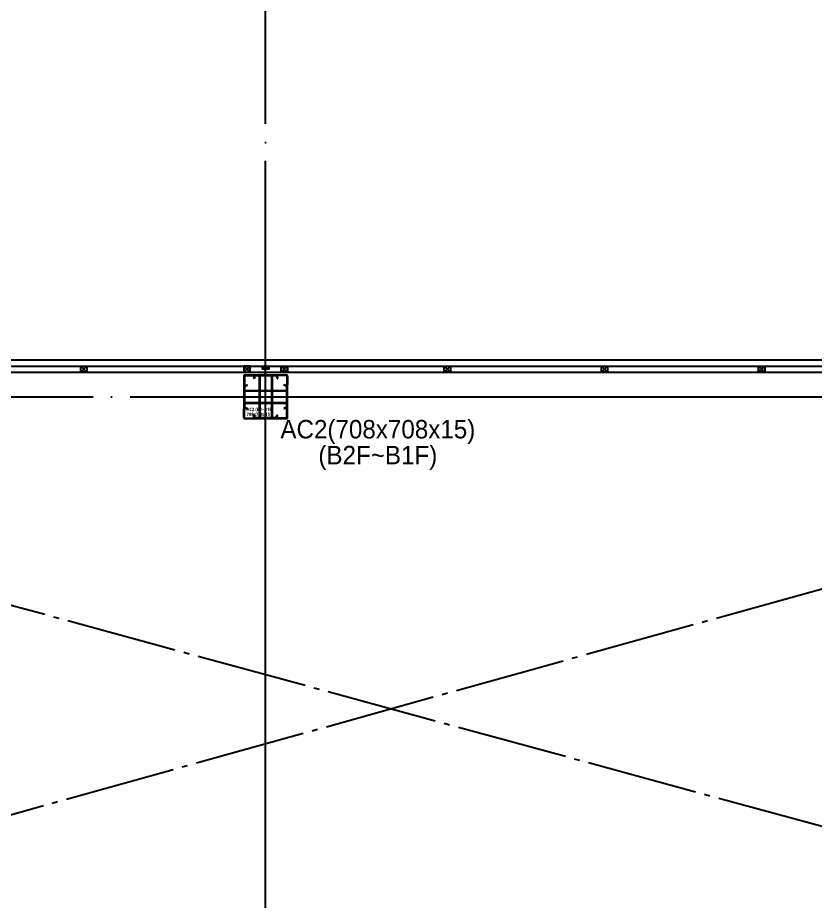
# Model space of a CAD drawing. Header units: millimetres. Extents: x -47382 to 204618, y -51045 to 127155.
# Drawn here: x 53975 to 66922, y 43180 to 57526 of the extents above; entities that cross this region are included whole.
import ezdxf
from ezdxf.enums import TextEntityAlignment as Align

# ---------------------------------------------------------------- set-up
doc = ezdxf.new("R2010")
doc.units = ezdxf.units.MM
doc.header["$LTSCALE"] = 300
doc.header["$MEASUREMENT"] = 0
doc.linetypes.add('CEN', pattern=[62, 60, -1, 0, -1])
doc.linetypes.add('STD_SHAFT', pattern=[7.3, 6, -0.5, 0.3, -0.5])
doc.layers.get('0').update_dxf_attribs({"linetype": 'CONTINUOUS'})
doc.layers.get('Defpoints').update_dxf_attribs({"color": 153, "linetype": 'CONTINUOUS'})
for name, color, linetype in [('A-FLOR-FLIN-TYP2', 8, 'CONTINUOUS'), ('A-FLOR-GW', 6, 'CONTINUOUS'), ('A-FLOR-OPEN-BELO', 6, 'STD_SHAFT'), ('A-FLOR-PANL', 6, 'CONTINUOUS'), ('A-FLOR-STUD', 9, 'CONTINUOUS'), ('A-ST-AXIS-CEN', 252, 'CEN'), ('A-ST-COL', 2, 'CONTINUOUS'), ('Bound', 9, 'CONTINUOUS'), ('XREF-PLAN$0$A-STEEL', 7, 'CONTINUOUS')]:
    doc.layers.add(name, color=color, linetype=linetype)
doc.layers.add('Defpoint', color=161, linetype='CONTINUOUS', plot=False)
doc.styles.add('SH_대대리576', font='NanumGothicBold.ttf')
doc.styles.add('돋움', font='')
doc.styles.get('돋움').set_extended_font_data('Dotum')

# ---------------------------------------------------------------- blocks, each defined once
blk = doc.blocks.new('A$C80a19149')
at = {"layer": 'A-FLOR-STUD'}
for p, q in [((2, 98), (48, 2)), ((2, 2), (48, 98))]:
    blk.add_line(p, q, dxfattribs=at)
for points in [[(0, 100), (50, 100), (50, 0), (0, 0)], [(2, 98), (48, 98), (48, 2), (2, 2)]]:
    blk.add_lwpolyline(points, close=True, dxfattribs=at)
blk = doc.blocks.new('XREF-PLAN$0$각-100X100')
at = {"layer": 'XREF-PLAN$0$A-STEEL', "color": 1}
for p, q in [((-47.7, -47.7), (47.7, 47.7)), ((-47.7, 47.7), (47.7, -47.7))]:
    blk.add_line(p, q, dxfattribs=at)
at = {"layer": 'XREF-PLAN$0$A-STEEL'}
blk.add_lwpolyline([(-50, -50), (50, -50), (50, 50), (-50, 50)], close=True, dxfattribs=at)
at = {"layer": 'XREF-PLAN$0$A-STEEL', "color": 8}
blk.add_lwpolyline([(-47.7, -47.7), (47.7, -47.7), (47.7, 47.7), (-47.7, 47.7)], close=True, dxfattribs=at)
blk = doc.blocks.new('AC2 (b2~b1f)')
for points in [[(199, 728), (549, 728), (549, 713), (199, 713)], [(20, 549), (20, 199), (35, 199), (35, 549)], [(728, 199), (728, 549), (713, 549), (713, 199)], [(199, 20), (549, 20), (549, 35), (199, 35)]]:
    blk.add_hatch(color=9).paths.add_polyline_path(points)
for p, q in [((270, 713), (270, 35)), ((279, 713), (279, 35)), ((469, 713), (469, 35)), ((478, 713), (478, 35)), ((35, 478), (713, 478)), ((35, 469), (713, 469)), ((35, 279), (713, 279)), ((35, 270), (713, 270))]:
    blk.add_line(p, q)
at = {"color": 8, "linetype": 'Continuous'}
for points in [[(199, 728), (549, 728), (549, 713), (199, 713)], [(20, 549), (20, 199), (35, 199), (35, 549)], [(728, 199), (728, 549), (713, 549), (713, 199)], [(199, 20), (549, 20), (549, 35), (199, 35)]]:
    blk.add_lwpolyline(points, close=True, dxfattribs=at)
at = {"layer": 'A-ST-COL'}
for p, q in [((40, 728), (179, 728)), ((40, 720), (179, 720)), ((708, 728), (569, 728)), ((708, 720), (569, 720)), ((20, 708), (20, 569)), ((28, 708), (28, 569)), ((190, 704), (177, 673)), ((185, 670), (177, 673)), ((198, 701), (185, 670)), ((550, 701), (563, 670)), ((558, 704), (571, 673)), ((563, 670), (571, 673)), ((720, 708), (720, 569)), ((728, 708), (728, 569)), ((44, 558), (75, 571)), ((47, 550), (78, 563)), ((78, 563), (75, 571)), ((670, 563), (673, 571)), ((701, 550), (670, 563)), ((704, 558), (673, 571)), ((20, 40), (20, 179)), ((28, 40), (28, 179)), ((44, 190), (75, 177)), ((47, 198), (78, 185)), ((78, 185), (75, 177)), ((701, 198), (670, 185)), ((670, 185), (673, 177)), ((704, 190), (673, 177)), ((720, 40), (720, 179)), ((728, 40), (728, 179)), ((40, 28), (179, 28)), ((40, 20), (179, 20)), ((185, 78), (177, 75)), ((190, 44), (177, 75)), ((198, 47), (185, 78)), ((550, 47), (563, 78)), ((558, 44), (571, 75)), ((563, 78), (571, 75)), ((708, 28), (569, 28)), ((708, 20), (569, 20))]:
    blk.add_line(p, q, dxfattribs=at)
for centre, radius, start, end in [((40, 708), 20, 90, 180), ((40, 708), 12, 90, 180), ((179, 708), 20, 340, 90), ((179, 708), 12, 340, 90), ((569, 708), 20, 90, 200), ((569, 708), 12, 90, 200), ((708, 708), 20, 0, 90), ((708, 708), 12, 0, 90), ((40, 569), 20, 180, 290), ((40, 569), 12, 180, 290), ((708, 569), 20, 250, 0), ((708, 569), 12, 250, 0), ((40, 179), 20, 70, 180), ((40, 179), 12, 70, 180), ((708, 179), 20, 0, 110), ((708, 179), 12, 0, 110), ((40, 40), 20, 180, 270), ((40, 40), 12, 180, 270), ((179, 40), 20, 270, 20), ((179, 40), 12, 270, 20), ((569, 40), 20, 160, 270), ((569, 40), 12, 160, 270), ((708, 40), 20, 270, 0), ((708, 40), 12, 270, 0)]:
    blk.add_arc(centre, radius, start, end, dxfattribs=at)
at = {"layer": 'Bound', "color": 9, "linetype": 'Continuous'}
for p, q in [((728, 728), (20, 728)), ((20, 728), (20, 20)), ((728, 20), (728, 728)), ((20, 20), (728, 20))]:
    blk.add_line(p, q, dxfattribs=at)
at = {"layer": 'Defpoint'}
for p, q in [((374, 0), (374, 748)), ((0, 374), (748, 374))]:
    blk.add_line(p, q, dxfattribs=at)
at = {"layer": 'Defpoint', "linetype": 'Continuous', "style": 'SH_대대리576'}
for s, p in [('AC2 (B2~B1F)', (64, 171)), ('708x708x15', (64, 90))]:
    blk.add_text(s, height=50, dxfattribs=at).set_placement(p, align=Align.MIDDLE_LEFT)
blk = doc.blocks.new('ACT 지하2층구조평면도')
blk.add_blockref('AC2 (b2~b1f)', (105008, 102042))

msp = doc.modelspace()

# ---------------------------------------------------------------- linework, layer by layer
at = {"layer": 'A-FLOR-FLIN-TYP2'}
msp.add_line((39850, 51771), (134300, 51771), dxfattribs=at)
msp.add_line((39850, 51771), (134300, 51771), dxfattribs=at)
at = {"layer": 'A-FLOR-GW'}
msp.add_line((39850, 51871), (128900, 51871), dxfattribs=at)
at = {"layer": 'A-FLOR-OPEN-BELO'}
for p, q in [((40000, 40725), (79646, 51771)), ((40000, 51771), (80005, 40860))]:
    msp.add_line(p, q, dxfattribs=at)
at = {"layer": 'A-FLOR-PANL'}
msp.add_line((39850, 51971), (128900, 51971), dxfattribs=at)
at = {"layer": 'A-ST-AXIS-CEN'}
for p, q in [((58000, 0), (58000, 99371)), ((0, 51371), (142000, 51371))]:
    msp.add_line(p, q, dxfattribs=at)
at = {"layer": 'Defpoint'}
msp.add_lwpolyline([(76250, 55021), (76250, 63571), (76200, 63571), (76200, 64371), (39800, 64371), (39800, 63571), (39750, 63571), (39750, 51871), (134450, 51871), (134450, 55021), (131250, 55021), (131250, 63571), (131200, 63571), (131200, 64371), (79400, 64371), (79400, 63321), (79450, 63321), (79450, 55021)], close=True, dxfattribs=at)

# ---------------------------------------------------------------- block references
msp.add_blockref('ACT 지하2층구조평면도', (-47382, -51045))
at = {"ltscale": 5, "xscale": -1}
for p in [(55050, 51821), (58304, 51821), (60950, 51821), (63500, 51821), (66050, 51821)]:
    msp.add_blockref('XREF-PLAN$0$각-100X100', p, dxfattribs=at)
at = {"ltscale": 5}
msp.add_blockref('XREF-PLAN$0$각-100X100', (57696, 51821), dxfattribs=at)
at = {"rotation": 270}
msp.add_blockref('A$C80a19149', (57950, 51871), dxfattribs=at)

# ---------------------------------------------------------------- texts
at = {"layer": 'Defpoints', "linetype": 'Continuous', "style": '돋움'}
for s, p in [('AC2(708x708x15)', (59821, 50605)), ('(B2F~B1F)', (59821, 50185))]:
    msp.add_text(s, height=300, dxfattribs=at).set_placement(p, align=Align.BOTTOM_CENTER)

doc.saveas('drawing.dxf')
